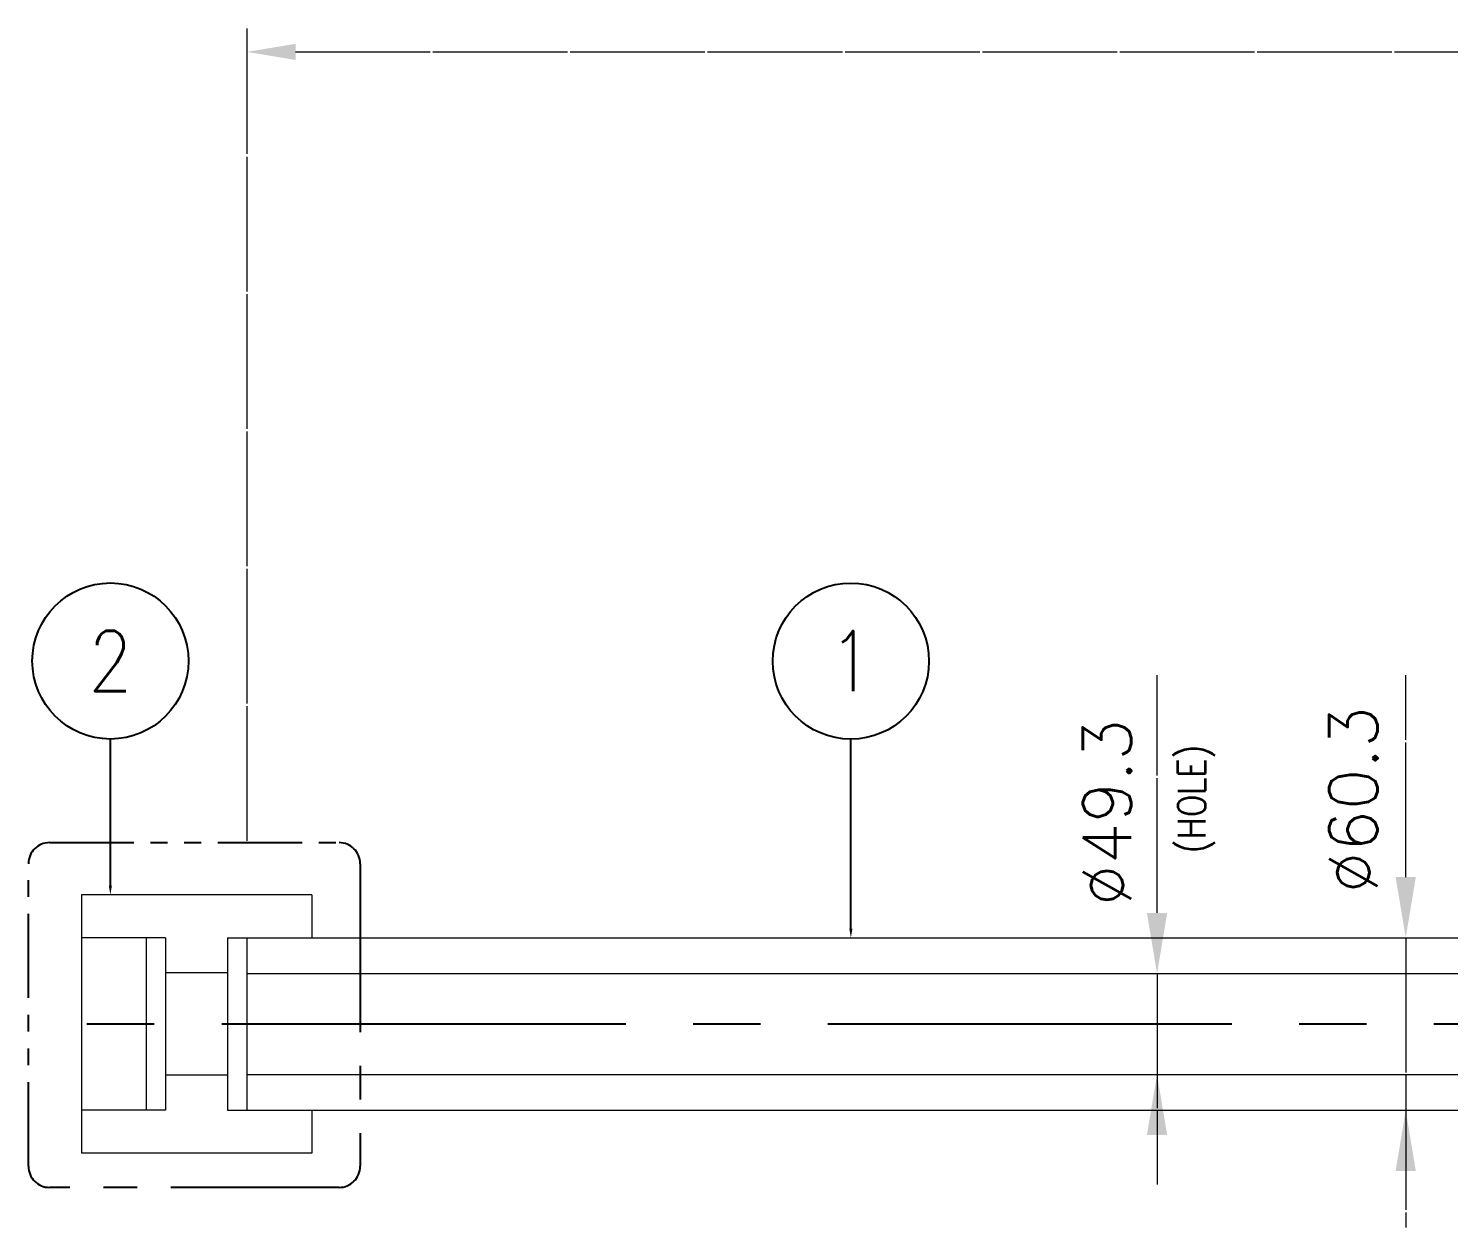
# Model space of a CAD drawing. Extents: x 0 to 841, y 0 to 594.
# Drawn here: x 78.6 to 131.3, y 503.7 to 548.2 of the extents above; entities that cross this region are included whole.
import ezdxf
from ezdxf.enums import TextEntityAlignment as Align

# ---------------------------------------------------------------- set-up
doc = ezdxf.new("R2010")
doc.units = 0
doc.header["$LTSCALE"] = 5
doc.header["$MEASUREMENT"] = 0
for name, pattern in [('C12', [40, 34, -2, 2, -2]), ('CENTER2', [1.125, 0.75, -0.125, 0.125, -0.125]), ('CONT', [1, 1, 0]), ('PHANTOM', [2.5, 1.25, -0.25, 0.25, -0.25, 0.25, -0.25])]:
    doc.linetypes.add(name, pattern=pattern)
doc.layers.get('0').update_dxf_attribs({"lineweight": 9})
for name, color, linetype in [('6', 6, 'PHANTOM'), ('8', 2, 'Continuous'), ('CEN2', 1, 'C12'), ('DIM', 4, 'Continuous')]:
    doc.layers.add(name, color=color, linetype=linetype)
doc.styles.add('ROMANS', font='romans.shx')

msp = doc.modelspace()

# ---------------------------------------------------------------- linework, layer by layer
at = {"color": 4, "linetype": 'CONT'}
for p, q in [((86.681, 518.079), (86.681, 548.242)), ((88.481, 547.369), (248.081, 547.369)), ((120.464, 515.397), (120.464, 524.23)), ((129.695, 516.729), (129.695, 524.23)), ((129.695, 514.479), (129.695, 503.716)), ((120.464, 513.147), (120.464, 505.31))]:
    msp.add_line(p, q, dxfattribs=at)
at = {"color": 3, "linetype": 'ByBlock'}
for p, q in [((89.081, 516.075), (80.537, 516.075)), ((80.537, 516.075), (80.537, 506.475)), ((85.961, 516.075), (83.657, 516.075)), ((89.081, 516.075), (89.081, 514.479)), ((83.657, 514.479), (80.537, 514.479)), ((82.937, 514.479), (82.937, 508.071)), ((83.657, 514.479), (83.657, 508.071)), ((85.961, 514.479), (85.961, 508.071)), ((85.961, 514.479), (89.081, 514.479)), ((86.681, 514.479), (249.881, 514.479)), ((86.681, 508.071), (86.681, 514.479)), ((85.961, 513.171), (83.657, 513.171)), ((86.681, 513.147), (162.281, 513.147)), ((85.961, 509.379), (83.657, 509.379)), ((86.681, 509.403), (162.281, 509.403)), ((83.657, 508.071), (80.537, 508.071)), ((85.961, 508.071), (250.601, 508.071)), ((89.081, 508.071), (89.081, 506.475)), ((89.081, 506.475), (80.537, 506.475))]:
    msp.add_line(p, q, dxfattribs=at)
at = {"color": 4, "linetype": 'ByBlock'}
for points in [[(88.481, 547.669), (88.481, 547.069), (86.681, 547.369)], [(129.32, 516.729), (130.07, 516.729), (129.695, 514.479)], [(120.089, 515.397), (120.839, 515.397), (120.464, 513.147)], [(120.089, 507.153), (120.839, 507.153), (120.464, 509.403)], [(129.32, 505.821), (130.07, 505.821), (129.695, 508.071)]]:
    msp.add_solid(points, dxfattribs=at)
at = {"layer": '6', "ltscale": 0.5}
for p, q in [((79.351, 518.011, 0), (90.097, 518.011, 0)), ((78.565, 505.992, 0), (78.565, 517.226, 0))]:
    msp.add_line(p, q, dxfattribs=at)
at = {"layer": '6'}
for p, q in [((90.882, 517.226, 0), (90.882, 505.992, 0)), ((90.097, 505.206, 0), (79.351, 505.206, 0))]:
    msp.add_line(p, q, dxfattribs=at)
at = {"layer": '6', "ltscale": 0.5}
for centre, start, end in [((79.351, 517.226, 0), 90, 180), ((90.097, 517.226, 0), 0, 90), ((79.351, 505.992, 0), 180, 270)]:
    msp.add_arc(centre, 0.785, start, end, dxfattribs=at)
at = {"layer": '6'}
msp.add_arc((90.097, 505.992, 0), 0.785, 270, 0, dxfattribs=at)
at = {"layer": 'CEN2', "linetype": 'CENTER2', "ltscale": 4}
msp.add_line((258.24, 511.275), (79, 511.275), dxfattribs=at)
at = {"layer": 'DIM', "color": 4, "lineweight": -2}
for p, q in [((81.608, 516.416), (81.608, 521.856)), ((109.097, 514.82), (109.097, 521.853))]:
    msp.add_line(p, q, dxfattribs=at)
at = {"layer": 'DIM'}
for centre in [(81.608, 524.754), (109.097, 524.751)]:
    msp.add_circle(centre, 2.898, dxfattribs=at)
at = {"layer": 'DIM', "color": 4, "lineweight": -2}
for points in [[(81.665, 516.416), (81.608, 516.075), (81.551, 516.416)], [(109.154, 514.82), (109.097, 514.479), (109.04, 514.82)]]:
    msp.add_solid(points, dxfattribs=at)

# ---------------------------------------------------------------- texts
at = {"color": 2, "linetype": 'ByBlock', "style": 'ROMANS'}
for s, p in [('∅60.3', (128.65, 516.129)), ('∅49.3', (119.508, 515.656))]:
    msp.add_text(s, height=1.8, rotation=90, dxfattribs=at).set_placement(p)
at = {"layer": '8', "color": 3, "style": 'ROMANS', "width": 0.85}
msp.add_text('(HOLE)', height=1.0288, rotation=90, dxfattribs=at).set_placement((122.268, 517.613))
at = {"layer": 'DIM', "color": 2, "style": 'ROMANS', "width": 0.85}
for s, p in [('2', (81.608, 524.754)), ('1', (109.097, 524.751))]:
    msp.add_text(s, height=2.239, dxfattribs=at).set_placement(p, align=Align.MIDDLE_CENTER)

doc.saveas('drawing.dxf')
